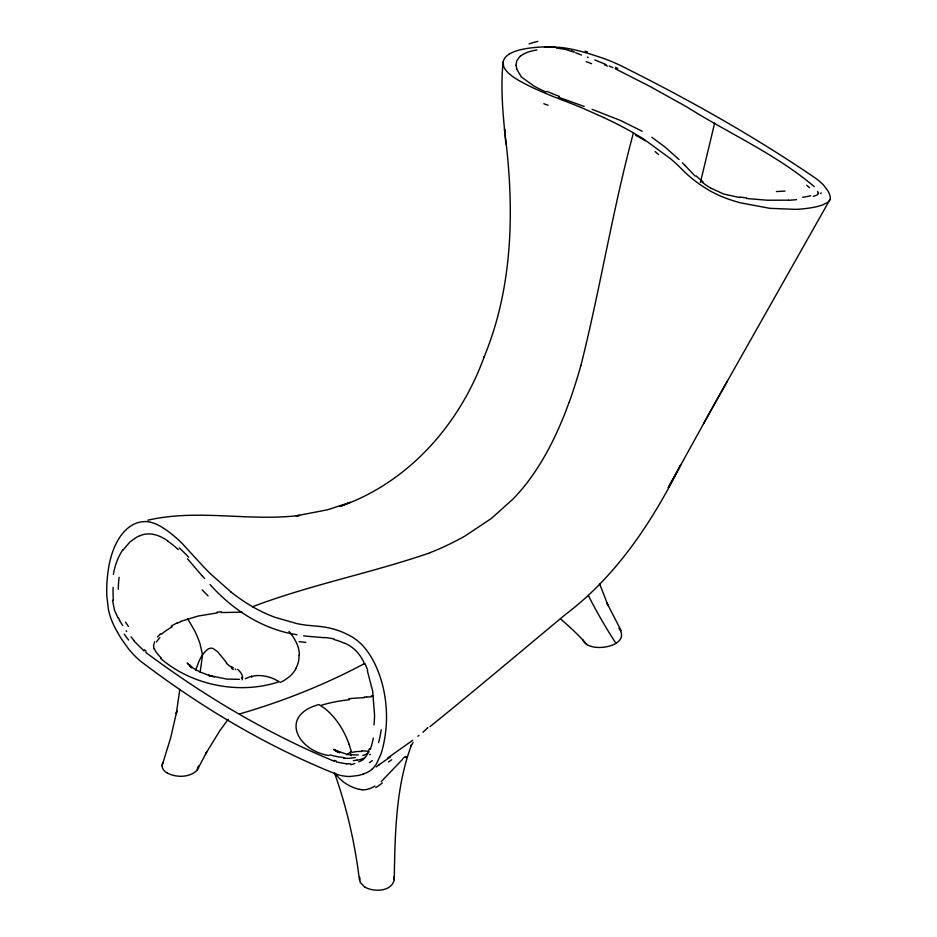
<?xml version="1.0" encoding="UTF-8"?>
<svg xmlns="http://www.w3.org/2000/svg" width="937" height="937" viewBox="0 0 937 937"><rect width="100%" height="100%" fill="white"/><g stroke="black" fill="none" stroke-linecap="round" stroke-linejoin="round"><path stroke-width="1.41" d="M163.495 762.004C160.075 765.857 163.225 770.999 167.079 772.931M365.067 887.234C373.957 892.153 391.725 891.895 394.231 879.609C395.074 834.609 395.555 787.244 411.601 744.692L411.05 745.747L413.123 742.42M818.341 193.385L817.333 194.849L813.339 196.407M515.959 65.285L516.791 60.776L520.34 55.857M508.85 54.369C506.132 56.115 503.602 58.668 503.122 61.994C500.709 85.279 502.466 108.727 504.785 131.941C514.472 207.358 513.57 285.867 484.031 357.138L484.277 356.528C460.02 423.934 408.626 482.672 339.955 506.448L350.379 502.337L327.411 509.81L296.08 515.877L299.5 515.432C249.148 521.698 197.754 508.627 147.929 520.187M503.122 61.994L503.567 66.082A58.258 19.349 15.6 0 0 504.375 67.921A57.473 19.08 15.6 0 0 506.156 70.591A46.171 15.332 15.6 0 0 509.166 73.765A40.877 13.575 15.6 0 0 510.115 74.573L512.773 76.6A55.869 18.553 15.6 0 0 519.766 80.992L524.088 83.334A113.307 37.632 15.6 0 0 530.096 86.403A125.406 41.65 15.6 0 0 542.968 92.283A149.487 49.649 15.6 0 0 556.59 97.846L570.516 103.234A220.019 73.063 15.6 0 1 584.126 108.809L603.721 117.535M179.81 689.421L176.297 713.584L176.882 710.796L170.698 737.747L162.031 765.775M714.662 123.052L700.419 182.422M580.905 365.489C600.301 288.42 612.646 209.712 633.424 132.913A195.142 64.805 15.6 0 1 643.965 139.285L670.47 158.658A220.593 73.262 15.6 0 1 677.65 165.088L684.139 171.483A149.463 49.638 15.6 0 0 691.272 177.913A125.406 41.65 15.6 0 0 699.798 184.378A113.283 37.621 15.6 0 0 704.683 187.599L708.559 189.988A55.869 18.553 15.6 0 0 716.559 194.252L720.588 196.091A40.818 13.551 15.6 0 0 722.275 196.793A46.171 15.332 15.6 0 0 729.314 199.429A57.462 19.08 15.6 0 0 735.721 201.49A58.293 19.361 15.6 0 0 740.382 202.802L769.734 208.319L795.56 209.361A107.368 35.653 15.6 0 0 803.911 208.752A143.279 47.576 15.6 0 0 813.925 207.264A112.335 37.304 15.6 0 0 822.475 205.004L828.039 202.169A45.163 15.004 15.6 0 0 830.03 199.417L715.751 401.692L668.21 487.662L680.941 464.483C652.503 521.312 616.827 575.681 565.503 614.438C520.398 651.941 475.609 689.831 429.954 726.667M195.692 670.564C198.234 662.67 201.162 653.874 208.272 648.954A7.391 6.336 -64.7 0 1 213.027 648.463L217.665 651.777L226.695 662.81M359.749 877.313L360.148 882.431L364.751 887.058M369.518 748.522L366.531 755.62L363.193 759.579A42.036 22.886 46.8 0 1 361.951 760.364L358.789 761.898M568.97 402.687C559.073 429.743 546.716 456.167 529.592 479.451A124.199 71.704 -60 0 1 513.312 498.753L491.55 518.325L464.928 536.069A339.381 195.95 -60 0 1 430.118 552.654M154.687 641.646L153.68 645.136A22.664 13.938 3.4 0 0 153.773 647.572L154.078 648.896M167.395 773.107C176.367 777.687 189.461 777.78 197.039 770.331L206.655 752.13L205.496 754.121L219.668 730.942L228.16 719.3M703.546 423.676L727.475 380.879M122.923 550.16L129.985 541.914L136.486 537.299A51.078 38.159 62 0 1 140.117 535.624M197.039 770.331L198.527 765.951M157.475 637.043L160.485 633.822M346.573 754.8L351.34 751.626L349.114 744.341M427.623 727.908L422.915 732.277M402.465 759.403L381.289 781.575M406.26 757.881L406.869 756.639L405.733 756.733M418.968 735.44L417.949 736.224M412.69 740.289L387.871 757.892M378.853 764.897L390.577 756.756M582.65 639.62C588.131 654.67 632.885 646.565 618.842 628.212M171.131 626.08L177.011 622.976M375.011 786.096L372.364 787.502A22.195 21.551 -72.3 0 1 362.045 789.856M363.697 664.005C324.284 684.924 282.564 701.473 239.72 713.9M367.972 753.606L362.76 755.562M430.106 552.76C371.661 572.964 310.522 584.688 252.545 606.731A199.288 131.648 68.5 0 1 231.006 591.997M180.548 621.442L198.023 616.066L217.232 612.915M140.128 535.648C149.615 531.478 160.016 535.32 167.875 541.036M355.357 757.506L349.677 758.291A22.664 12.181 -3.2 0 1 345.753 758.302M221.448 612.564L242.027 612.166M358.391 754.941L349.126 754.777M788.556 200.178L767.333 200.225L746.742 198.527M364.188 696.999L366.484 696.941M239.474 679.348L226.742 679.079L208.611 675.343L209.9 675.753L199.991 671.97L193.502 668.339L187.201 663.068L191.78 667.788L189.661 665.012L191.031 667.601M345.73 758.408L343.598 758.314M346.795 763.889L336.313 761.957M556.402 48.068L565.28 49.333L573.245 51.886M362.045 789.704L359.386 789.376M324.143 637.675L306.235 636.164A206.749 117.289 46.3 0 1 303.623 635.825M739.68 197.543L723.762 194.041L710.679 188.068M297.006 634.736C262.934 629.465 232.739 609.975 210.052 584.536M347.99 754.648L333.994 749.881L339.733 752.762L333.982 749.331L337.367 752.013M214.292 676.947L208.611 675.343M328.828 755.538C297.345 750.584 278.91 715.481 318.92 704.554L324.015 707.892A59.605 37.363 70.7 0 1 336.301 720.319A56.665 35.512 70.7 0 1 339.616 724.992A59.441 37.234 70.7 0 1 349.103 744.341M334.404 761.312C267.256 733.53 203.985 695.863 145.809 652.433M584.219 106.467L558.487 97.19M587.358 57.145L588.19 57.45M592.079 109.313L620.587 120.498L642.161 131.239M581.49 55.002L575.693 52.8M594.843 59.956L606.11 64.583M609.179 65.941L612.903 67.651M615.082 68.682L649.821 86.345L686.692 106.865C728.904 133.522 775.941 154.09 814.206 186.604M344.839 643.204C354.022 647.08 360.909 654.951 364.645 664.099M233.36 667.882L231.064 666.43M651.871 137.294L664.965 147.004L679.02 159.501M235.093 669.077L235.773 669.592M230.994 592.008L210.403 573.725A220.148 145.422 68.5 0 1 200.541 563.477L181.755 543.015A127.947 84.517 68.5 0 0 170.792 533.364A113.424 74.925 68.5 0 0 165.439 529.499L161.387 526.828A53.714 35.477 68.5 0 0 159.325 525.645A56.407 37.257 68.5 0 0 153.797 523.174L150.342 522.143A40.865 26.997 68.5 0 0 148.28 521.768A46.171 30.499 68.5 0 0 143.607 521.628A57.637 38.077 68.5 0 0 136.064 523.279C126.636 526.934 120.077 535.484 115.755 544.315A104.077 68.752 68.5 0 0 108.516 568.513A143.466 94.766 68.5 0 0 106.982 582.088A112.37 74.222 68.5 0 0 106.853 596.319L108.364 609.226A45.175 29.832 68.5 0 0 111.269 619.38A60.284 39.822 68.5 0 0 117.558 632.37M144.005 650.934L134.132 641.107M160.543 658.371C192.003 685.568 239.86 694.985 279.261 681.656L273.581 678.775A59.605 40.994 65.5 0 0 258.799 675.565A56.665 38.967 65.5 0 0 254.501 675.846A59.441 40.877 65.5 0 0 245.283 678.81M684.795 165.228L695.16 176.109M202.474 576.243L187.447 558.745M126.214 630.765L126.718 631.491M335.376 773.552C340.623 781.2 348.951 786.448 357.77 789.013A25.276 23.94 -37.2 0 0 359.398 789.305M122.759 625.623L119.409 620.364M187.74 618.888L194.381 630.238A60.518 30.347 53.6 0 1 200.12 644.129L202.521 654.846A558.218 373.336 69.5 0 1 200.12 672.016M817.497 191.253L818.235 192.835M118.074 618.057L114.455 610.081L112.522 600.148M621.149 630.66L606.719 602.608L608.172 605.735L599.504 583.552M393.622 877.055L394.231 879.609M367.304 670.564L372.668 691.178L374.566 715.165A88.383 49.848 75.2 0 1 373.992 724.875M334.392 772.603C346.749 807.272 354.936 843.37 359.421 879.89M516.463 68.659L521.347 76.975L533.75 85.923A97.143 50.598 10.2 0 0 546.048 92.049M505.863 144.029L504.539 129.201L504.785 131.941M615.808 643.133A772.357 163.706 38.8 0 1 588.565 595.838M561.087 619.427A770.097 444.618 -60 0 1 587.194 644.668M321.004 705.409A74 26.798 -0.1 0 1 349.466 699.716M343.996 757.588A45.89 21.961 -1.6 0 1 329.801 754.824M364.751 757.998A42.06 28.52 -1 0 1 356.646 760.387M370.349 754.426A81.718 43.617 -5.4 0 1 369.623 754.753M350.286 752.071A558.944 373.828 69.5 0 1 351.246 755.632M352.277 752.341A21.715 10.6 9.8 0 1 361.776 751.474M367.632 751.615A24.596 8.398 9 0 1 369.119 751.849M361.588 750.76A24.538 10.553 9 0 1 367.644 751.322M296.233 668.058A74 41.568 17 0 1 280.268 682.405M161.433 658.055A45.89 27.208 8.3 0 1 154.347 648.872M156.538 641.892A42.06 24.526 -9.2 0 1 159.852 637.675M161.351 634.255A81.718 52.249 3.7 0 1 172.185 626.853M177.187 623.234A88.312 70.369 31.8 0 1 180.736 621.735M231.029 666.945A14.535 7.765 46.1 0 1 226.344 663.173M231.568 668.491A24.702 9.792 19.5 0 1 233.208 669.51M237.611 669.334A25.943 11.982 16.7 0 1 242.683 677.697M241.629 677.51A24.596 10.6 16.6 0 1 241.91 678.283M242.097 678.341A24.538 10.986 10.5 0 1 242.261 679.817M806.734 185.303A83.85 20.743 19.5 0 1 809.498 187.705M821.327 192.928A82.257 12.439 35.5 0 1 820.554 193.502M818.505 192.987A41.825 6.735 30.3 0 1 818.493 193.479M810.704 195.716A93.852 21.258 7.1 0 1 802.658 197.285M785.03 191.054A122.29 24.608 5.2 0 1 776.386 191.535M796.567 199.628A88.699 21.61 8.8 0 1 788.743 200.272M746.648 197.953A50.68 12.673 8.1 0 1 739.89 197.016M710.726 188.056A97.132 43.395 3.8 0 1 701.954 182.071M703.078 181.825A122.7 54.264 4.3 0 1 696.214 175.945M682.405 162.815A206.948 37.773 32.3 0 1 684.818 165.24M655.162 151.618A245.693 48.63 31.1 0 1 658.664 154.664M635.602 135.244A193.479 109.734 1.2 0 1 645.312 140.761M305.743 642.36A245.564 152.391 53.2 0 1 299.044 641.658M324.143 637.488A122.677 87.223 86.7 0 1 334.298 639.057M334.251 639.608A97.108 68.799 84.9 0 1 344.781 643.45M365.008 663.759A50.785 29.961 76.4 0 1 367.714 670.306M381.218 729.724A121.623 76.166 71.4 0 1 378.583 742.608M373.301 738.11A93.395 52.577 75.3 0 1 370.314 749.459M357.091 760.024A81.73 41.345 34.5 0 1 353.308 760.692M354.807 763.503A84.096 51.781 69.7 0 1 350.543 764.709M350.192 763.643A65.403 38.066 55.8 0 1 346.737 763.725M336.196 761.008A115.895 70.275 60.1 0 1 334.298 760.329M371.298 695.851A63.845 21.399 -1.3 0 1 373.336 695.84M366.484 696.987A67.897 22.347 -0.5 0 1 371.228 696.929M348.775 698.768A73.66 24.901 -0.5 0 1 364.341 697.678M615.48 67.37A116.118 27.173 18.6 0 1 617.741 68.46M604.564 64.829A56.243 9.511 20.4 0 1 607.434 66.082M586.152 61.655A83.943 20.895 19.6 0 1 591.61 63.693M587.429 52.039A82.21 3.209 20 0 1 585.086 51.184M571.652 50.926A41.86 2.05 21.2 0 1 574.545 52.003M544.502 47.061A93.864 40.642 24.5 0 1 555.243 46.756M529.1 43.98A122.653 55.634 26.6 0 1 537.92 41.392M520.667 56.033A85.595 35.02 22.6 0 1 536.983 49.966M516.826 68.752A50.703 21.504 22.7 0 1 516.17 65.356M559.284 96.347A122.7 63.072 10.4 0 1 546.962 91.357M543.823 103.738A245.564 11.502 18.9 0 1 548.063 105.237M208.073 595.909A244.475 121.576 63.8 0 1 202.193 589.877M204.641 578.586A209.794 85.712 60.1 0 1 202.486 576.173M179.213 547.887A124.867 100.083 82.3 0 1 188.548 557.222M167.828 541.188A97.284 76.131 79.8 0 1 178.253 549.609M113.389 574.451A85.384 63.552 59 0 1 122.7 549.949M118.273 589.314A122.009 84.892 65.5 0 1 119.093 577.321M113.424 600.312A93.395 69.268 59.9 0 1 113.143 587.405M119.702 620.224A42.024 17.241 58.3 0 1 118.378 617.952M128.404 626.431A81.718 19.021 57.8 0 1 125.593 622.191M128.627 640.03A84.096 57.169 64.3 0 1 124.164 634.103M134.272 640.814A65.379 34.47 60.5 0 1 131.039 636.844M146.055 651.192A115.731 66.902 62.5 0 1 144.275 649.692M217.068 612.189A192.483 164.326 56 0 1 221.296 611.802M288.912 631.397A63.845 36.625 19.3 0 1 299.325 655.268M299.032 655.209A67.897 38.124 19.5 0 1 298.985 657.973L298.856 659.285A73.66 41.439 18.9 0 1 296.01 667.987M830.135 199.44A60.284 20.017 15.6 0 0 829.503 194.322A105.694 35.102 15.6 0 0 827.945 190.996L823.974 185.585A75.276 24.994 15.6 0 0 815.776 178.358C753.301 135.654 687.008 98.549 619.275 64.911A76.354 25.358 15.6 0 0 602.28 57.965L591.329 54.381A105.459 35.02 15.6 0 0 582.966 51.957A60.284 20.017 15.6 0 0 568.946 48.642M603.697 117.547A201.572 66.937 15.6 0 1 633.459 132.902M252.545 606.743A199.288 131.648 68.5 0 0 274.635 617.178L296.748 623.573A220.183 145.446 68.5 0 0 307.676 625.33L318.51 626.326A149.451 98.725 68.5 0 1 329.426 628.036A125.394 82.831 68.5 0 1 340.494 631.351A113.272 74.831 68.5 0 1 346.034 633.752L350.169 635.825A53.714 35.477 68.5 0 1 352.218 637.019A56.407 37.257 68.5 0 1 357.583 640.826L360.815 643.66A40.818 26.962 68.5 0 1 362.678 645.546A46.171 30.499 68.5 0 1 366.754 650.454A57.649 38.077 68.5 0 1 372.867 659.988C382.46 677.744 386.594 698.124 386.524 718.211A107.368 70.931 68.5 0 1 385.962 728.693A143.291 94.649 68.5 0 1 384.041 742.045A112.346 74.21 68.5 0 1 380.785 754.472L376.416 763.983A45.257 29.89 68.5 0 1 372.012 769.195M372.059 769.289A60.273 39.811 68.5 0 1 363.006 774.079M363.041 774.161A105.471 69.666 68.5 0 1 358.086 775.508L350.333 776.457A74.948 49.509 68.5 0 1 346.995 776.375A76.541 50.563 68.5 0 1 336.711 774.337C266.366 746.203 200.354 706.803 140.199 660.878A76.541 50.563 68.5 0 1 130.829 651.602A74.983 49.532 68.5 0 1 127.936 648.053L121.459 638.905A105.459 69.666 68.5 0 1 117.512 632.405M580.87 365.5A351.106 202.72 -60 0 1 569.017 402.687M379.368 764.557A116.469 0.843 -37.1 0 1 376.182 766.981M372.34 760.598A120.639 4.837 -34.3 0 1 369.471 762.624M427.799 727.51A94.145 24.233 -4.3 0 1 427.436 727.908M391.725 759.79A76.014 45.199 -7.1 0 1 388.433 762.004M568.958 48.689A45.175 15.004 15.6 0 0 559.986 47.412L548.543 46.85A112.37 37.316 15.6 0 0 536.878 47.307A143.443 47.635 15.6 0 0 526.442 48.56A103.585 34.4 15.6 0 0 508.791 54.346M402.98 758.548A14.594 2.12 -52.3 0 1 405.955 756.428M382.331 782.863A44.086 41.38 -53.2 0 1 375.784 787.537M251.28 676.174A38.171 19.501 18.7 0 1 251.819 677.158"/></g></svg>
